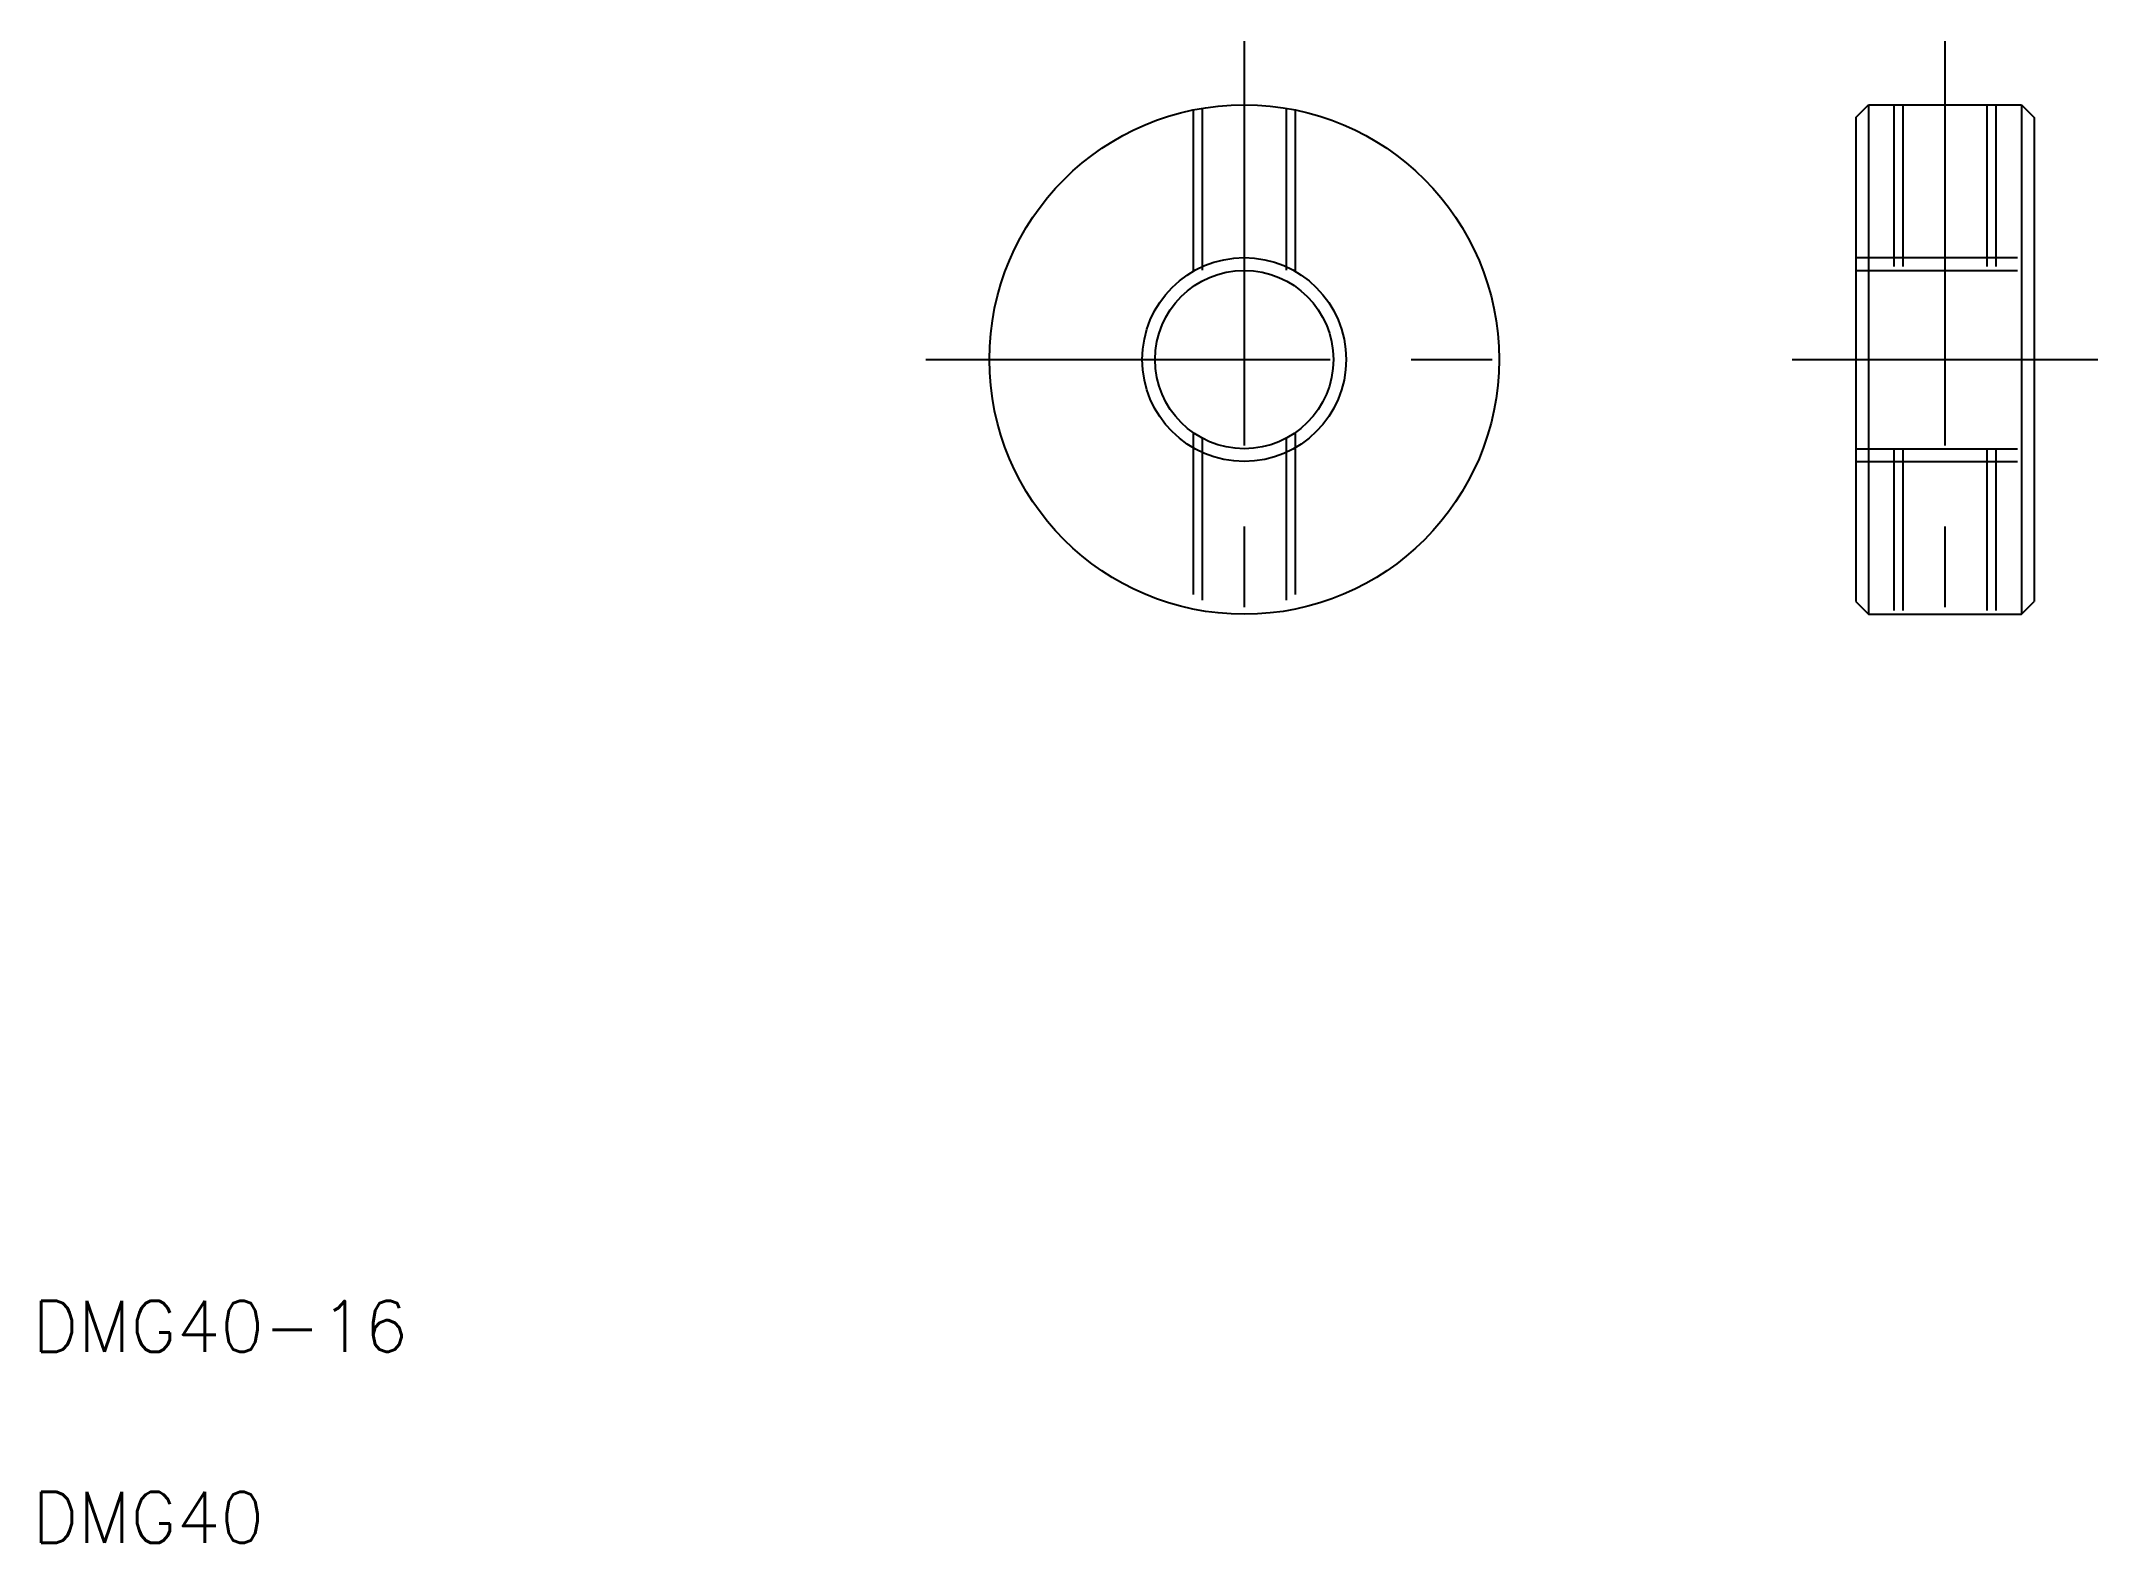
# Model space of a CAD drawing. Extents: x 11 to 172, y 10 to 128.
import ezdxf

# ---------------------------------------------------------------- set-up
doc = ezdxf.new("R2010")
doc.units = 0
doc.linetypes.add('CENTER', pattern=[50.8, 31.75, -6.35, 6.35, -6.35])
doc.linetypes.add('DASHED', pattern=[19.05, 12.7, -6.35])
doc.layers.get('0').update_dxf_attribs({"linetype": 'CONTINUOUS'})
doc.layers.add('CENTER', color=1, linetype='CENTER')
doc.styles.get("Standard").update_dxf_attribs({"font": 'txt', "bigfont": 'BIGFONT'})

msp = doc.modelspace()

# ---------------------------------------------------------------- linework, layer by layer
at = {"color": 7, "linetype": 'CONTINUOUS'}
for p, q in [((153.12, 121.9), (154.12, 122.9)), ((154.12, 122.9), (154.12, 82.9)), ((154.12, 122.9), (166.12, 122.9)), ((166.12, 122.9), (166.12, 82.9)), ((166.12, 122.9), (167.12, 121.9)), ((153.12, 121.9), (153.12, 83.9)), ((167.12, 121.9), (167.12, 83.9)), ((167.12, 112.4), (167.12, 112.4)), ((167.12, 102.9), (167.12, 102.9)), ((153.12, 83.9), (154.12, 82.9)), ((154.12, 82.9), (166.12, 82.9)), ((166.12, 82.9), (167.12, 83.9))]:
    msp.add_line(p, q, dxfattribs=at)
at = {"color": 3, "linetype": 'DASHED'}
for p, q in [((156.12, 122.9), (156.12, 109.9)), ((156.82, 122.9), (156.82, 109.9)), ((163.42, 122.9), (163.42, 109.9)), ((164.12, 122.9), (164.12, 109.9)), ((101.12, 122.49), (101.12, 108.64)), ((101.82, 122.62), (101.82, 109.07)), ((108.42, 122.62), (108.42, 109.07)), ((109.12, 122.49), (109.12, 108.64)), ((153.12, 110.9), (167.12, 110.9)), ((153.12, 109.9), (167.12, 109.9)), ((101.12, 97.15), (101.12, 83.3)), ((109.12, 97.15), (109.12, 83.3)), ((101.82, 96.72), (101.82, 83.17)), ((108.42, 96.72), (108.42, 83.17)), ((153.12, 95.9), (167.12, 95.9)), ((156.12, 95.9), (156.12, 82.9)), ((156.82, 95.9), (156.82, 82.9)), ((163.42, 95.9), (163.42, 82.9)), ((164.12, 95.9), (164.12, 82.9)), ((153.12, 94.9), (167.12, 94.9))]:
    msp.add_line(p, q, dxfattribs=at)
at = {"color": 7, "linetype": 'CONTINUOUS'}
for radius in [20, 7]:
    msp.add_circle((105.12, 102.9), radius, dxfattribs=at)
at = {"color": 3, "linetype": 'CONTINUOUS'}
msp.add_circle((105.12, 102.9), 8, dxfattribs=at)
at = {"layer": 'CENTER', "color": 1, "linetype": 'CENTER'}
for p, q in [((105.12, 127.9), (105.12, 77.9)), ((160.12, 127.9), (160.12, 77.9)), ((80.12, 102.9), (130.12, 102.9)), ((148.12, 102.9), (172.12, 102.9))]:
    msp.add_line(p, q, dxfattribs=at)

# ---------------------------------------------------------------- texts
at = {"color": 7, "linetype": 'CONTINUOUS'}
for s, p in [('DMG40-16', (10, 25)), ('DMG40', (10, 10))]:
    msp.add_text(s, height=4, dxfattribs=at).set_placement(p)

doc.saveas('drawing.dxf')
